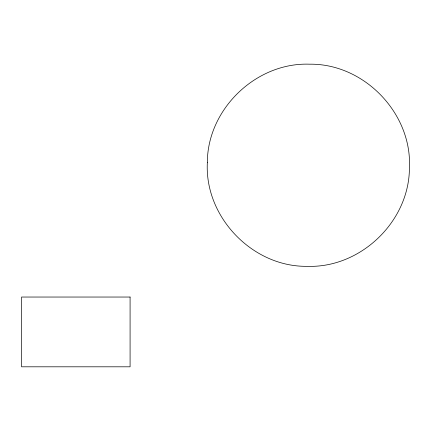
<?xml version="1.0" encoding="UTF-8"?>
<svg xmlns="http://www.w3.org/2000/svg" width="431" height="431" viewBox="0 0 431 431"><rect width="100%" height="100%" fill="white"/><g stroke="black" fill="none" stroke-linecap="round" stroke-linejoin="round"><path stroke-width="0.65" d="M207.333 162.692C204.531 217.149 252.663 267.118 307.195 266.326C360.677 268.281 409.407 221.351 409.418 167.821C412.219 113.364 364.093 63.4 309.555 64.192C256.073 62.231 207.349 109.167 207.333 162.692M130.081 297.04L21.55 297.04L21.55 366.808L130.081 366.808L130.081 297.04"/></g></svg>
